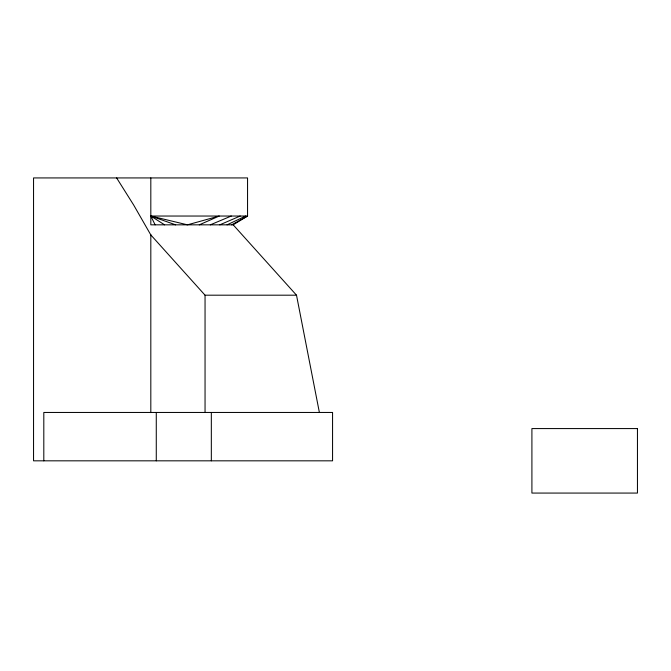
<?xml version="1.0" encoding="UTF-8"?>
<svg xmlns="http://www.w3.org/2000/svg" width="671" height="671" viewBox="0 0 671 671"><rect width="100%" height="100%" fill="white"/><g stroke="black" fill="none" stroke-linecap="round" stroke-linejoin="round"><path stroke-width="1.01" d="M150.816 177.932L150.816 224.835L233.189 224.835L247.557 216.037L247.557 177.932L33.55 177.932L33.55 460.826L332.564 460.826L332.564 412.455L43.808 412.455L43.808 460.826M231.629 224.835L247.557 216.037L150.816 216.037L155.118 224.835M227.058 224.835L245.695 216.037M199.295 224.835L219.216 216.037L187.461 224.835L150.816 216.037L164.588 224.835M219.794 224.835L240.193 216.037M210.325 224.835L231.252 216.037M116.628 177.932L133.638 204.974L150.816 234.934L205.049 295.19L296.507 295.19L319.379 412.455M150.816 216.037L175.617 224.835M233.189 224.835L296.507 295.19M211.331 412.455L211.331 460.826M205.049 295.19L205.049 412.455M156.276 412.455L156.276 460.826M150.816 234.506L150.816 412.623M637.45 428.576L531.91 428.576L531.91 493.068L637.45 493.068L637.45 428.576"/></g></svg>
